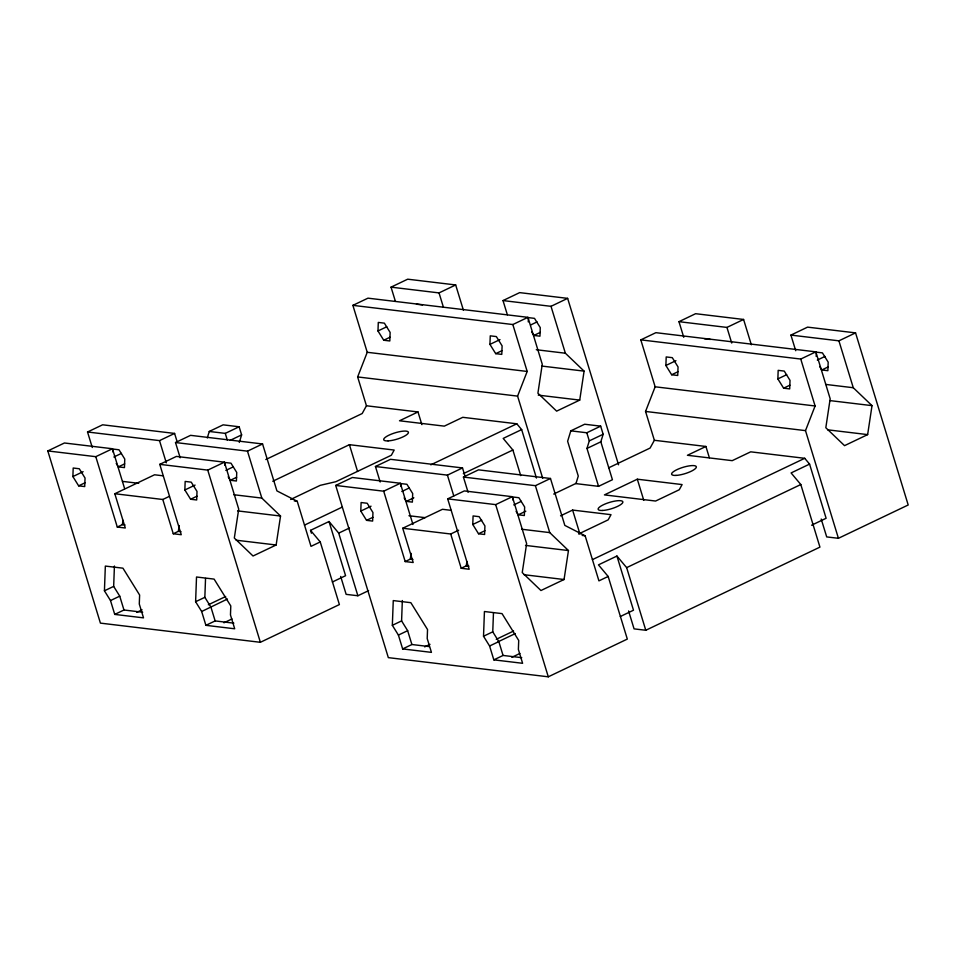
<?xml version="1.0" encoding="UTF-8"?>
<svg xmlns="http://www.w3.org/2000/svg" width="956" height="956" viewBox="0 0 956 956"><rect width="100%" height="100%" fill="white"/><g stroke="black" fill="none" stroke-linecap="round" stroke-linejoin="round"><path stroke-width="1.43" d="M72.883 476.566L73.194 468.022L79.276 468.751L85.036 478.024L84.714 486.568L78.643 485.839L72.883 476.566L83.124 471.678M104.431 590.808L105.339 566.072L122.942 568.175L139.624 595.026L139.289 604.013L143.519 617.863L114.732 614.409L110.502 600.559L104.431 590.808L113.668 586.387L114.421 566.024M112.832 451.901L112.939 449.057L119.01 449.786L124.77 459.059L124.459 467.604L118.377 466.875L116.226 463.397M184.855 489.974L185.165 481.43L191.248 482.159L197.008 491.432L196.697 499.976L190.614 499.247L184.855 489.974L195.096 485.086M195.61 601.73L196.518 576.994L214.108 579.109L230.79 605.949L230.468 614.947L234.698 628.785L205.899 625.332L201.668 611.493L195.61 601.73L204.847 597.321L205.54 578.404M224.791 465.321L224.899 462.465L230.982 463.194L236.741 472.467L236.419 481.011L230.348 480.282L228.185 476.805M360.794 511.078L361.105 502.533L367.188 503.262L372.948 512.535L372.637 521.08L366.554 520.351L360.794 511.078L371.048 506.19M377.979 330.967L378.289 322.423L384.372 323.152L390.132 332.425L389.821 340.969L383.738 340.24L377.979 330.967L386.774 326.773M392.342 625.32L393.263 600.583L410.853 602.686L427.535 629.538L427.201 638.536L431.443 652.374L402.643 648.921L398.413 635.083L392.342 625.32L401.592 620.91L402.345 600.535M400.743 486.425L400.851 483.569L406.933 484.298L412.693 493.571L412.371 502.115L406.3 501.386L404.137 497.909M472.766 524.486L473.089 515.941L479.159 516.67L484.919 525.943L484.608 534.488L478.526 533.759L472.766 524.486L481.728 520.207M489.938 344.387L490.261 335.843L496.331 336.572L502.103 345.845L501.781 354.389L495.71 353.66L489.938 344.387L500 339.595M483.521 636.242L484.429 611.517L502.031 613.621L518.714 640.46L518.379 649.459L522.609 663.297L493.822 659.855L489.591 646.005L483.521 636.242L492.758 631.832L493.463 612.915M512.715 499.833L512.81 496.989L518.893 497.718L524.653 506.991L524.342 515.535L518.26 514.806L516.097 511.329M528.262 321.909L528.417 317.631L534.5 318.36L540.271 327.633L539.961 336.177L533.878 335.448L531.715 331.971M665.89 365.479L666.201 356.935L672.283 357.664L678.043 366.937L677.732 375.481L671.65 374.752L665.89 365.479L675.94 360.687M777.861 378.911L778.172 370.354L784.255 371.083L790.015 380.369L789.704 388.913L783.621 388.184L777.861 378.911L786.657 374.704M816.185 356.421L816.34 352.155L822.411 352.872L828.183 362.145L827.872 370.689L821.79 369.96L819.627 366.483M265.804 459.537L362.181 413.542L366.447 405.774L357.64 376.939L367.235 352.286L352.884 305.358L367.964 298.164L527.927 317.332L542.267 364.26L537.905 393.227L556.631 411.14L579.73 400.098L584.092 371.131L565.366 353.218L551.003 306.326L503.011 300.578L507.361 314.787M608.602 467.854L650.104 448.053L654.37 440.286L645.551 411.45L655.147 386.798L640.807 339.87L655.888 332.676L815.838 351.856L830.178 398.772L825.817 427.738L844.542 445.651L867.642 434.61L872.015 405.643L853.278 387.73L838.914 340.838L790.923 335.09L795.715 350.721M368.598 590.641L357.879 595.755L338.723 533.125L329.019 521.522L310.533 530.341L320.248 541.944L339.392 604.574L260.367 642.301L100.416 623.121L47.8 450.933L95.791 456.681L117.289 527.043L125.284 527.999L114.816 493.738L162.795 499.486L173.263 533.759L178.33 531.345L179.214 525.549M173.263 533.759L181.258 534.715L159.772 464.353L176.418 456.418L224.409 462.178L238.725 509.094L234.316 538.049L253.029 555.998L276.141 544.992L280.538 516.037L261.836 498.088L247.484 451.16L175.51 442.532L180.17 457.805M811.596 525.214L826.115 518.283L809.577 464.102L791.09 472.933L800.805 484.525L819.937 547.119L645.79 630.267L626.646 567.637L616.931 556.045L598.456 564.865L608.159 576.456L627.315 639.086L548.29 676.812L388.327 657.632L335.711 485.445L383.703 491.205L405.201 561.566L413.195 562.522L402.727 528.25L450.718 533.998L461.186 568.27L466.253 565.856L466.91 561.507M461.186 568.27L469.181 569.238L447.683 498.865L464.329 490.93L512.32 496.69L526.637 543.617L522.239 572.572L540.941 590.521L564.052 579.515L568.462 550.548L549.748 532.611L535.396 485.684L463.421 477.056L468.093 492.316M117.289 527.043L122.356 524.629L123.013 520.291M405.201 561.566L410.267 559.14L411.152 553.357M207.285 437.968L209.28 431.467L223.142 424.846L239.131 426.77L241.617 434.896L239.299 442.437M570.816 430.845L567.625 441.254L578.272 476.076L575.954 483.628L598.564 486.341L612.426 479.721L600.834 441.815L603.152 434.275L600.667 426.149L584.678 424.237L570.816 430.845L586.805 432.769L600.667 426.149M598.564 486.341L586.972 448.436L589.29 440.883L586.805 432.769M542.709 478.287L517.59 396.119L527.186 371.454L512.834 324.538L352.884 305.358M790.923 335.09L807.569 327.131L855.56 332.879L908.2 504.983L838.424 538.3L805.502 430.63L815.098 405.977L800.758 359.05L640.807 339.87M395.402 301.355L391.04 287.147L407.686 279.188L455.677 284.948L463.433 310.27M551.003 306.326L567.637 298.368L618.544 464.783M683.755 337.301L678.963 321.67L695.61 313.699L743.589 319.459L751.344 344.781M838.914 340.838L855.56 332.879M47.8 450.933L64.446 442.987L112.438 448.746L124.603 488.552M92.266 447.492L87.534 431.993L102.615 424.799L174.59 433.427L177.135 441.744M95.791 456.681L112.438 448.746M391.04 287.147L439.031 292.906L455.677 284.948M113.872 457.004L121.412 453.407M87.534 431.993L159.509 440.62L174.59 433.427M78.643 485.839L85.048 482.78M118.377 466.875L124.662 463.875M383.738 340.24L390.024 337.241M175.51 442.532L190.591 435.339L262.565 443.966L276.917 490.894L297.22 501.279L310.999 546.354L320.248 541.944M503.011 300.578L519.658 292.62L567.637 298.368M209.28 431.467L225.269 433.379L239.131 426.77M114.816 493.738L154.549 474.785L163.273 475.825M230.276 440.298L241.617 434.896M247.484 451.16L262.565 443.966M512.834 324.538L527.927 317.332M162.795 499.486L169.415 496.331M225.843 470.412L233.384 466.815M530.676 324.956L537.069 321.897M190.614 499.247L197.02 496.188M230.348 480.282L236.634 477.295M495.71 353.66L501.984 350.661M533.878 335.448L540.283 332.389M272.759 481.262L349.406 444.683L394.183 450.049L391.351 455.235L335.891 481.693L320.248 485.337L290.66 499.462M421.871 424.631L417.999 411.952L399.512 420.771L444.301 426.137L462.788 417.318L516.802 423.795L521.653 429.591L536.459 478.06M335.711 485.445L352.37 477.498L400.349 483.258L412.956 524.486M380.189 482.003L375.445 466.504L390.526 459.31L462.501 467.938L465.058 476.267M110.502 600.559L119.739 596.15L113.668 586.387M114.732 614.409L123.969 610L142.683 612.234M304.498 525.107L342.129 507.158M430.809 464.831L516.802 423.795M383.703 491.205L400.349 483.258M678.963 321.67L726.942 327.418L743.589 319.459M136.756 612.366L142.074 609.82M521.653 429.591L503.179 438.41L512.882 450.013L520.709 475.622M401.795 491.515L409.335 487.919M375.445 466.504L447.42 475.132L462.501 467.938M338.723 533.125L349.442 528.011M463.313 473.662L512.882 450.013M366.554 520.351L372.96 517.304M406.3 501.386L413.84 497.789M671.65 374.752L677.935 371.753M463.421 477.056L478.502 469.85L550.477 478.478L564.829 525.406L585.144 535.79L598.922 580.866L608.159 576.456M208.324 604.79L225.676 596.508M201.668 611.493L227.432 599.042M402.727 528.25L442.473 509.297L451.184 510.349M589.29 440.883L603.152 434.275M205.899 625.332L215.148 620.922L233.862 623.169M586.972 448.436L600.834 441.815M223.931 622.798L231.973 618.95M332.377 582.001L345.582 575.703L329.019 521.522M535.396 485.684L550.477 478.478M800.758 359.05L815.838 351.856M450.718 533.998L458.665 530.21M513.754 504.935L521.295 501.326M817.308 360.077L824.992 356.421M553.715 494.049L576.468 483.186M478.526 533.759L484.931 530.711M518.26 514.806L525.8 511.209M783.621 388.184L789.907 385.184M821.79 369.96L828.195 366.913M560.551 515.834L572.62 510.074L611.015 514.675L608.171 519.849L578.583 533.974M637.317 479.195L604.419 494.897L655.601 501.04L679.262 489.747L682.106 484.573L637.317 479.195L643.782 500.335M709.352 457.733L705.91 446.464L687.424 455.283L732.212 460.661L750.699 451.83L804.725 458.306L809.577 464.102M398.413 635.083L407.65 630.673L401.592 620.91M402.643 648.921L411.893 644.511L429.16 646.579M592.421 559.63L804.725 458.306M424.667 646.877L429.997 644.332M626.646 567.637L800.805 484.525M496.248 639.313L513.599 631.032M497.897 641.882L515.344 633.553M489.591 646.005L498.829 641.596L492.758 631.832M493.822 659.855L503.059 655.446L521.773 657.68M511.842 657.31L519.897 653.462M620.301 616.524L633.493 610.215L616.931 556.045M159.772 464.353L207.751 470.113L224.409 462.178M447.683 498.865L495.674 504.625L512.32 496.69M838.424 538.3L826.701 536.913L821.204 519.036M357.879 595.755L346.144 594.357L340.671 576.444M645.79 630.267L634.067 628.869L628.582 610.956M704.369 338.723L710.451 339.452M416.458 304.211L422.528 304.94M536.28 349.729L565.366 353.218M825.649 384.42L853.278 387.73M541.933 366.076L584.092 371.131M829.844 400.588L872.015 405.643M367.235 352.286L527.186 371.454M655.147 386.798L815.098 405.977M538.264 395.127L579.73 400.098M827.657 429.818L867.642 434.61M357.64 376.939L517.59 396.119M645.551 411.45L805.502 430.63M366.447 405.774L417.999 411.952M654.37 440.286L705.91 446.464M294.257 500.92L297.22 501.279M582.18 535.432L585.144 535.79M122.499 481.382L138.704 483.318M408.941 515.726L425.145 517.662M521.749 529.242L549.748 532.611M233.838 494.73L261.836 498.088M237.59 510.886L280.538 516.037M525.501 545.41L568.462 550.548M122.356 524.629L125.021 524.952M178.33 531.345L181.007 531.667M410.267 559.14L412.932 559.463M466.253 565.856L468.918 566.179M236.156 540.2L276.141 544.992M524.067 574.711L564.052 579.515M204.847 597.321L210.918 607.084L215.148 620.922M726.942 327.418L731.734 343.049M439.031 292.906L443.381 307.115M572.62 510.074L579.945 534.022M495.674 504.625L548.29 676.812M498.829 641.596L503.059 655.446M447.42 475.132L453.789 495.949M407.65 630.673L411.893 644.511M349.406 444.683L357.58 471.451M310.533 530.341L311.405 533.197M225.269 433.379L227.337 440.154M207.751 470.113L260.367 642.301M159.509 440.62L166.296 462.824M119.739 596.15L123.969 610M602.519 510.468A12.894 3.31 -17 0 0 622.679 502.725A12.894 3.31 -17 0 0 606.355 503.489A12.894 3.31 -17 0 0 602.519 510.468M676 475.407A12.894 3.31 -17 0 0 696.159 467.663A12.894 3.31 -17 0 0 679.824 468.428A12.894 3.31 -17 0 0 676 475.407M388.076 440.895A12.894 3.31 -17 0 0 408.236 433.152A12.894 3.31 -17 0 0 391.912 433.916A12.894 3.31 -17 0 0 388.076 440.895"/></g></svg>
